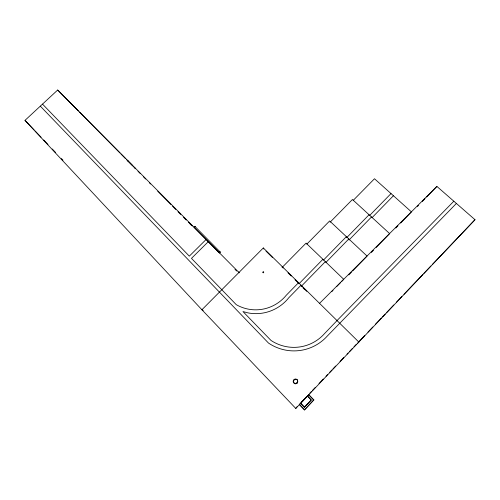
<?xml version="1.0" encoding="UTF-8"?>
<svg xmlns="http://www.w3.org/2000/svg" width="500" height="500" viewBox="0 0 500 500"><rect width="100%" height="100%" fill="white"/><g stroke="black" fill="none" stroke-linecap="round" stroke-linejoin="round"><path stroke-width="0.75" d="M262.938 272.369L263.244 271.906L263.756 272.181M306.925 396.481L299.269 404.569L304.419 409.969L313.844 399.894L308.719 394.575M262.969 272.094L263.238 272.8M304.419 409.969L313.844 399.894M300.512 403.263L304.375 407.3L311.3 399.925L307.931 396.425M238.95 272.475L57.675 90.031L25 120.363L201.912 309.756L295.781 408.431L297.019 406.744M263.7 272.562L263.319 272.762M302.75 400.894L301.8 401.969L303.363 400.306M302.519 401.206L303.738 399.906M304.531 399.062L306.094 397.4L304.163 399.462M302.625 401.094L302.188 401.5L303.781 399.85M303.131 400.562L304.762 398.812M305.169 398.381L305.669 397.844L304.256 399.3M304.938 398.631L303.081 400.544M319.544 303.356L436.894 186.419L475 219.706L295.781 408.431M309.825 393.169L311.438 391.475M312.519 390.344L315.212 387.512M318.981 383.55L323.294 379.025M325.988 376.2L327.6 374.5M329.756 372.238L331.912 369.975M332.987 368.844L335.681 366.012M339.994 361.488L343.762 357.525M346.994 354.131L348.075 353M349.688 351.306L352.381 348.475M354 346.781L356.156 344.513M359.381 341.125L364.756 335.481M367.987 332.088L372.825 327.006M375.513 324.181L381.431 317.975M382.506 316.844L385.194 314.019M386.806 312.325L393.8 304.981M396.488 302.162L401.863 296.512M404.012 294.256L422.837 274.488M423.913 273.356L430.906 266.019M432.519 264.325L475 219.706M304.375 407.3L311.231 400.087L307.362 396.069L308.606 394.762L313.775 400.119M337.038 320.588L324.631 333.494A42.213 41.513 69 0 1 271.038 340.469L242.956 311.562L247.787 312.844A42.112 41.712 -63.2 0 0 288.8 297.738L301.081 285.163L301.344 286.244L325.363 261.65M331.919 291.481L332.994 290.369M336.75 286.494L340.506 282.619M341.575 281.512L343.725 279.294L306.081 243.119L282.194 267.369M348.825 274.9L351.506 272.131M352.581 271.025L367.056 256.075L329.637 220.956L306.825 244.125M371.356 252.481L373.506 250.263M376.2 247.488L389.637 233.606L352.444 199.494L330.1 222.2M395.838 228.025L397.994 225.8M400.688 223.019L411.45 211.9L374.487 178.75L353.188 200.4M417.438 206.513L418.519 205.4M422.3 201.488L425 198.7M426.625 197.025L436.894 186.419M456.381 203.444L327.25 336.1A46.212 45.45 68.8 0 1 268.506 343.069L40.319 106.15M298.556 282.681L286.288 295.231A39.619 39.244 -61.6 0 1 236.275 304.681L191.469 258.369L208.319 241.644M322.906 259.288L298.906 283.837L298.606 282.731M323.45 260.106L346.369 236.656M346.619 237.731L369.075 214.744M369.6 215.506L391.019 193.575M325.863 262.456L348.812 238.95M349.031 240L371.506 216.975M372 217.706L393.431 195.738M337.025 320.575L453.831 201.213M357.244 343.494L358.906 342.131L263.306 247.956L201.912 309.756L203.2 310.425M219.119 252.656L220.019 251.762L220.356 252.162L219.462 253.056L193.925 227.194L194.819 226.312L220.356 252.162M206.144 239.456L189.319 256.144L42.512 104.106M263.6 272.019L263.062 272.081M266 251.144L272.631 257.675M282.025 266.938L283.113 268M287.981 272.8L291.231 276M295.019 279.738L298.806 283.469M301.256 285.881L302.369 286.975M303.475 288.069L306.806 291.35M303.006 287.881L304.662 289.513M238.4 272.038L239.219 272.869M132.456 165.5L127.356 160.338L128.531 161.612M192.275 226.012L188.581 222.181L189.562 223.275M57.675 90.031L78.425 111.013M79.519 112.119L119.919 152.981M121.013 154.081L125.394 158.512M126.487 159.619L132.356 165.481M132.519 165.719L135.638 168.8L134.881 167.975M138 171.256L140.188 173.475M143.475 176.8L145.669 179.019M149.506 182.894L150.6 184.006M157.725 191.206L170.875 204.506M172.519 206.169L175.806 209.494M178 211.713L180.738 214.481M183.481 217.25L186.219 220.025M189.506 223.35L191.15 225.012M234.988 269.344L236.631 271.006M300.644 403.081L304.481 407.094M299.962 404.844L304.562 409.656M25 120.363L34.094 129.906M35.163 131.025L41.05 137.2M43.725 140.006L48 144.494M52.281 148.988L55.487 152.35M61.375 158.525L62.981 160.206M194.819 226.312L195.238 226.788M263.306 247.956L263.788 248.962M297.806 381.769A2.25 2.019 -35.2 0 1 294.319 383.038A2.25 2.019 -35.2 0 1 294.762 379.55L295.3 379.319A2.25 2.019 -35.2 0 1 297.681 380.188M295.062 383.844A2.244 1.163 -35.3 0 1 295.531 383.494L296.031 383.212A2.244 1.163 -35.3 0 1 297.419 382.956M293.463 380.219A2.375 2.263 75 0 0 295.475 383.787A2.375 2.263 75 0 0 297.4 380.256A2.375 2.263 75 0 0 293.463 380.219"/></g></svg>
